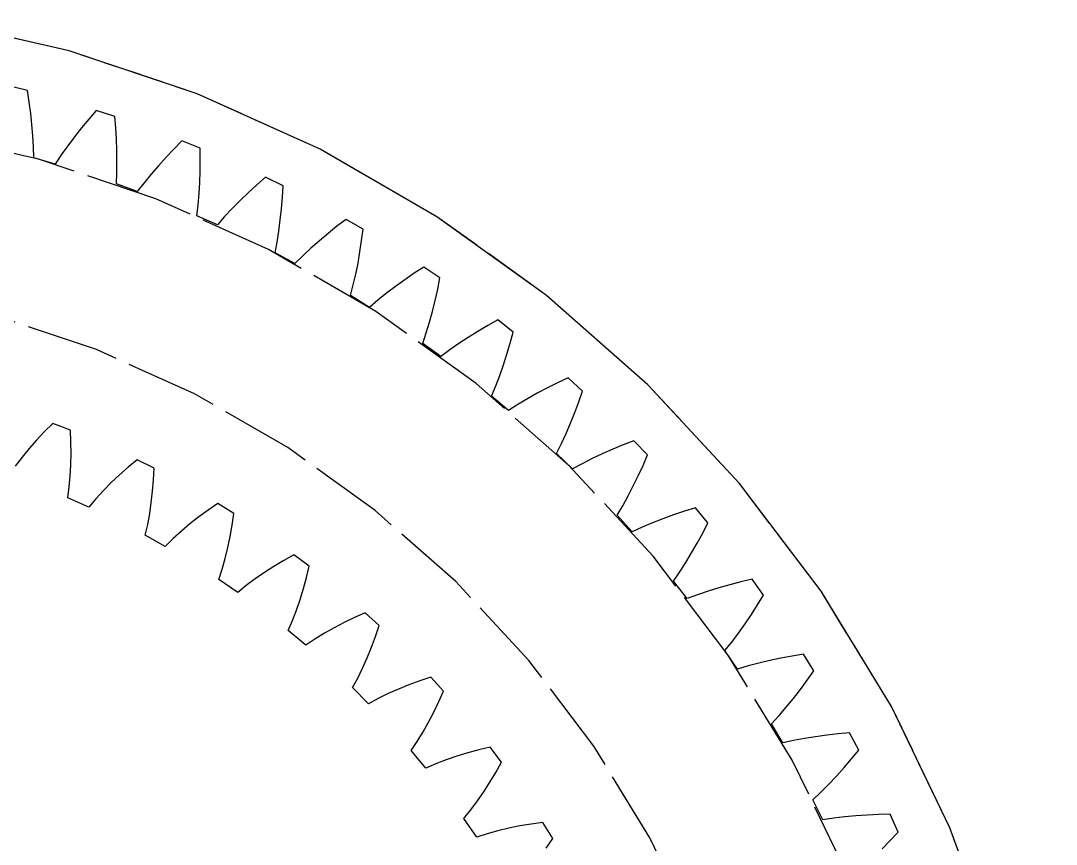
# Model space of a CAD drawing. Header units: millimetres. Extents: x -25 to 138, y -20 to 129.
# Drawn here: x 5.64 to 24, y 112.52 to 127.13 of the extents above; entities that cross this region are included whole.
import ezdxf

# ---------------------------------------------------------------- set-up
doc = ezdxf.new("R2010")
doc.units = ezdxf.units.MM
doc.linetypes.add('DASHED', pattern=[1.524, 1.27, -0.254])
doc.layers.add('HIDDEN', color=8, linetype='DASHED')
doc.layers.add('VISIBLE', color=7, linetype='CONTINUOUS')

msp = doc.modelspace()

# ---------------------------------------------------------------- linework, layer by layer
at = {"layer": 'HIDDEN'}
for points in [[(24, 103.49254), (23.88074, 105.88217), (23.52414, 108.24805), (22.93375, 110.56666), (22.11543, 112.81498), (21.07732, 114.97064), (19.82973, 117.01222), (18.38507, 118.91944), (16.75768, 120.67334), (14.96376, 122.2565), (13.02111, 123.65316), (10.94906, 124.84946), (8.76818, 125.83351), (6.50017, 126.59552), (4.16756, 127.12793)], [(24, 103.49254), (23.88074, 105.88217), (23.52414, 108.24805), (22.93375, 110.56666), (22.11543, 112.81498), (21.07732, 114.97064), (19.82973, 117.01222), (18.38507, 118.91944), (16.75768, 120.67334), (14.96376, 122.2565), (13.02111, 123.65316), (10.94906, 124.84946), (8.76818, 125.83351), (6.50017, 126.59552), (4.16756, 127.12793)], [(24, 103.49254), (23.88074, 105.88217), (23.52414, 108.24805), (22.93375, 110.56666), (22.11543, 112.81498), (21.07732, 114.97064), (19.82973, 117.01222), (18.38507, 118.91944), (16.75768, 120.67334), (14.96376, 122.2565), (13.02111, 123.65316), (10.94906, 124.84946), (8.76818, 125.83351), (6.50017, 126.59552), (4.16756, 127.12793)], [(5.7622, 125.88813), (5.42637, 125.97187)], [(5.7622, 125.88813), (5.42637, 125.97187)], [(5.79356, 125.68631), (5.7622, 125.88813)], [(5.79356, 125.68631), (5.7622, 125.88813)], [(5.82006, 125.48548), (5.79356, 125.68631)], [(5.82006, 125.48548), (5.79356, 125.68631)], [(5.84156, 125.28572), (5.82006, 125.48548)], [(5.84156, 125.28572), (5.82006, 125.48548)], [(6.8477, 125.38405), (6.71879, 125.22777)], [(6.8477, 125.38405), (6.71879, 125.22777)], [(6.98123, 125.53858), (6.8477, 125.38405)], [(6.98123, 125.53858), (6.8477, 125.38405)], [(7.3104, 125.43163), (6.98123, 125.53858)], [(7.3104, 125.43163), (6.98123, 125.53858)], [(7.3276, 125.22811), (7.3104, 125.43163)], [(7.3276, 125.22811), (7.3104, 125.43163)], [(5.85783, 125.08713), (5.84156, 125.28572)], [(5.85783, 125.08713), (5.84156, 125.28572)], [(6.71879, 125.22777), (6.5947, 125.06976)], [(6.71879, 125.22777), (6.5947, 125.06976)], [(7.34004, 125.02592), (7.3276, 125.22811)], [(7.34004, 125.02592), (7.3276, 125.22811)], [(22, 103.49254), (21.89068, 105.68303), (21.56379, 107.85176), (21.0226, 109.97715), (20.27248, 112.03811), (19.32087, 114.01413), (18.17725, 115.88558), (16.85298, 117.63387), (15.36121, 119.24161), (13.71678, 120.69283), (11.93602, 121.97311), (10.03663, 123.06972), (8.0375, 123.97176), (5.95849, 124.67027), (3.82026, 125.15831)], [(22, 103.49254), (21.89068, 105.68303), (21.56379, 107.85176), (21.0226, 109.97715), (20.27248, 112.03811), (19.32087, 114.01413), (18.17725, 115.88558), (16.85298, 117.63387), (15.36121, 119.24161), (13.71678, 120.69283), (11.93602, 121.97311), (10.03663, 123.06972), (8.0375, 123.97176), (5.95849, 124.67027), (3.82026, 125.15831)], [(5.86862, 124.88984), (5.85783, 125.08713)], [(5.86862, 124.88984), (5.85783, 125.08713)], [(6.5947, 125.06976), (6.47567, 124.90997)], [(6.5947, 125.06976), (6.47567, 124.90997)], [(7.34754, 124.82515), (7.34004, 125.02592)], [(7.34754, 124.82515), (7.34004, 125.02592)], [(5.87358, 124.69398), (5.86862, 124.88984)], [(5.87358, 124.69398), (5.86862, 124.88984)], [(6.47567, 124.90997), (6.36197, 124.74837)], [(6.47567, 124.90997), (6.36197, 124.74837)], [(8.35809, 124.85305), (8.2186, 124.70615)], [(8.35809, 124.85305), (8.2186, 124.70615)], [(8.50208, 124.99789), (8.35809, 124.85305)], [(8.50208, 124.99789), (8.35809, 124.85305)], [(8.82299, 124.86824), (8.50208, 124.99789)], [(8.82299, 124.86824), (8.50208, 124.99789)], [(8.82595, 124.66402), (8.82299, 124.86824)], [(8.82595, 124.66402), (8.82299, 124.86824)], [(6.25398, 124.5849), (5.87358, 124.69398)], [(6.25398, 124.5849), (5.87358, 124.69398)], [(6.36197, 124.74837), (6.25398, 124.5849)], [(6.36197, 124.74837), (6.25398, 124.5849)], [(7.34992, 124.62591), (7.34754, 124.82515)], [(7.34992, 124.62591), (7.34754, 124.82515)], [(8.2186, 124.70615), (8.08379, 124.55717)], [(8.2186, 124.70615), (8.08379, 124.55717)], [(8.82425, 124.46145), (8.82595, 124.66402)], [(8.82425, 124.46145), (8.82595, 124.66402)], [(7.34692, 124.42834), (7.34992, 124.62591)], [(7.34692, 124.42834), (7.34992, 124.62591)], [(8.08379, 124.55717), (7.9539, 124.40608)], [(8.08379, 124.55717), (7.9539, 124.40608)], [(8.81773, 124.26064), (8.82425, 124.46145)], [(8.81773, 124.26064), (8.82425, 124.46145)], [(7.33821, 124.23262), (7.34692, 124.42834)], [(7.33821, 124.23262), (7.34692, 124.42834)], [(7.9539, 124.40608), (7.82921, 124.25281)], [(7.9539, 124.40608), (7.82921, 124.25281)], [(9.98151, 124.35243), (9.82776, 124.21798)], [(9.98151, 124.35243), (9.82776, 124.21798)], [(10.29259, 124.20071), (9.98151, 124.35243)], [(10.29259, 124.20071), (9.98151, 124.35243)], [(7.71007, 124.09727), (7.33821, 124.23262)], [(7.71007, 124.09727), (7.33821, 124.23262)], [(7.82921, 124.25281), (7.71007, 124.09727)], [(7.82921, 124.25281), (7.71007, 124.09727)], [(8.80621, 124.06172), (8.81773, 124.26064)], [(8.80621, 124.06172), (8.81773, 124.26064)], [(9.82776, 124.21798), (9.67836, 124.08117)], [(9.82776, 124.21798), (9.67836, 124.08117)], [(10.2813, 123.99678), (10.29259, 124.20071)], [(10.2813, 123.99678), (10.29259, 124.20071)], [(8.78943, 123.86485), (8.80621, 124.06172)], [(8.78943, 123.86485), (8.80621, 124.06172)], [(9.53349, 123.94196), (9.39338, 123.8003)], [(9.53349, 123.94196), (9.39338, 123.8003)], [(9.67836, 124.08117), (9.53349, 123.94196)], [(9.67836, 124.08117), (9.53349, 123.94196)], [(10.26547, 123.79482), (10.2813, 123.99678)], [(10.26547, 123.79482), (10.2813, 123.99678)], [(8.76709, 123.67021), (8.78943, 123.86485)], [(8.76709, 123.67021), (8.78943, 123.86485)], [(9.39338, 123.8003), (9.2583, 123.6561)], [(9.39338, 123.8003), (9.2583, 123.6561)], [(10.24496, 123.59496), (10.26547, 123.79482)], [(10.24496, 123.59496), (10.26547, 123.79482)], [(9.1286, 123.50925), (8.76709, 123.67021)], [(9.1286, 123.50925), (8.76709, 123.67021)], [(9.2583, 123.6561), (9.1286, 123.50925)], [(9.2583, 123.6561), (9.1286, 123.50925)], [(10.21959, 123.39733), (10.24496, 123.59496)], [(10.21959, 123.39733), (10.24496, 123.59496)], [(11.4123, 123.60535), (11.24956, 123.48195)], [(11.4123, 123.60535), (11.24956, 123.48195)], [(11.71205, 123.43229), (11.4123, 123.60535)], [(11.71205, 123.43229), (11.4123, 123.60535)], [(10.18912, 123.20211), (10.21959, 123.39733)], [(10.18912, 123.20211), (10.21959, 123.39733)], [(11.24956, 123.48195), (11.09098, 123.35589)], [(11.24956, 123.48195), (11.09098, 123.35589)], [(11.68656, 123.22965), (11.71205, 123.43229)], [(11.68656, 123.22965), (11.71205, 123.43229)], [(10.15325, 123.00949), (10.18912, 123.20211)], [(10.15325, 123.00949), (10.18912, 123.20211)], [(10.93675, 123.22713), (10.7871, 123.09558)], [(10.93675, 123.22713), (10.7871, 123.09558)], [(11.09098, 123.35589), (10.93675, 123.22713)], [(11.09098, 123.35589), (10.93675, 123.22713)], [(11.65668, 123.02928), (11.68656, 123.22965)], [(11.65668, 123.02928), (11.68656, 123.22965)], [(10.50266, 122.82371), (10.15325, 123.00949)], [(10.50266, 122.82371), (10.15325, 123.00949)], [(10.7871, 123.09558), (10.64228, 122.96115)], [(10.7871, 123.09558), (10.64228, 122.96115)], [(11.62228, 122.83134), (11.65668, 123.02928)], [(11.62228, 122.83134), (11.65668, 123.02928)], [(10.64228, 122.96115), (10.50266, 122.82371)], [(10.64228, 122.96115), (10.50266, 122.82371)], [(11.58318, 122.63596), (11.62228, 122.83134)], [(11.58318, 122.63596), (11.62228, 122.83134)], [(11.53917, 122.44334), (11.58318, 122.63596)], [(11.53917, 122.44334), (11.58318, 122.63596)], [(12.61654, 122.64852), (12.44956, 122.53384)], [(12.61654, 122.64852), (12.44956, 122.53384)], [(12.7875, 122.76027), (12.61654, 122.64852)], [(12.7875, 122.76027), (12.61654, 122.64852)], [(13.07444, 122.56673), (12.7875, 122.76027)], [(13.07444, 122.56673), (12.7875, 122.76027)], [(11.48995, 122.2537), (11.53917, 122.44334)], [(11.48995, 122.2537), (11.53917, 122.44334)], [(12.44956, 122.53384), (12.28672, 122.41615)], [(12.44956, 122.53384), (12.28672, 122.41615)], [(13.03488, 122.36635), (13.07444, 122.56673)], [(13.03488, 122.36635), (13.07444, 122.56673)], [(12.12826, 122.29536), (11.97442, 122.17136)], [(12.12826, 122.29536), (11.97442, 122.17136)], [(12.28672, 122.41615), (12.12826, 122.29536)], [(12.28672, 122.41615), (12.12826, 122.29536)], [(12.9911, 122.16856), (13.03488, 122.36635)], [(12.9911, 122.16856), (13.03488, 122.36635)], [(11.82555, 122.04399), (11.48995, 122.2537)], [(11.82555, 122.04399), (11.48995, 122.2537)], [(11.97442, 122.17136), (11.82555, 122.04399)], [(11.97442, 122.17136), (11.82555, 122.04399)], [(12.94297, 121.9735), (12.9911, 122.16856)], [(12.94297, 121.9735), (12.9911, 122.16856)], [(19.125, 103.49254), (19.02996, 105.39678), (18.7458, 107.28209), (18.27533, 109.12973), (17.62323, 110.92136), (16.79599, 112.63915), (15.80182, 114.26604), (14.6506, 115.78585), (13.35378, 117.18349), (11.92424, 118.44507), (10.3762, 119.55804), (8.72503, 120.51134), (6.98715, 121.2955), (5.17982, 121.90273)], [(19.125, 103.49254), (19.02996, 105.39678), (18.7458, 107.28209), (18.27533, 109.12973), (17.62323, 110.92136), (16.79599, 112.63915), (15.80182, 114.26604), (14.6506, 115.78585), (13.35378, 117.18349), (11.92424, 118.44507), (10.3762, 119.55804), (8.72503, 120.51134), (6.98715, 121.2955), (5.17982, 121.90273)], [(12.89034, 121.78132), (12.94297, 121.9735)], [(12.89034, 121.78132), (12.94297, 121.9735)], [(12.833, 121.59224), (12.89034, 121.78132)], [(12.833, 121.59224), (12.89034, 121.78132)], [(13.92206, 121.72178), (13.74748, 121.61902)], [(13.92206, 121.72178), (13.74748, 121.61902)], [(14.1004, 121.82132), (13.92206, 121.72178)], [(14.1004, 121.82132), (13.92206, 121.72178)], [(14.37314, 121.60823), (14.1004, 121.82132)], [(14.37314, 121.60823), (14.1004, 121.82132)], [(12.77068, 121.4065), (12.833, 121.59224)], [(12.77068, 121.4065), (12.833, 121.59224)], [(13.74748, 121.61902), (13.57684, 121.51297)], [(13.74748, 121.61902), (13.57684, 121.51297)], [(14.3197, 121.41111), (14.37314, 121.60823)], [(14.3197, 121.41111), (14.37314, 121.60823)], [(13.09083, 121.17389), (12.77068, 121.4065)], [(13.09083, 121.17389), (12.77068, 121.4065)], [(13.41033, 121.40353), (13.24822, 121.29057)], [(13.41033, 121.40353), (13.24822, 121.29057)], [(13.57684, 121.51297), (13.41033, 121.40353)], [(13.57684, 121.51297), (13.41033, 121.40353)], [(14.26223, 121.21686), (14.3197, 121.41111)], [(14.26223, 121.21686), (14.3197, 121.41111)], [(13.24822, 121.29057), (13.09083, 121.17389)], [(13.24822, 121.29057), (13.09083, 121.17389)], [(14.20061, 121.02562), (14.26223, 121.21686)], [(14.20061, 121.02562), (14.26223, 121.21686)], [(14.13471, 120.83759), (14.20061, 121.02562)], [(14.13471, 120.83759), (14.20061, 121.02562)], [(14.06431, 120.65297), (14.13471, 120.83759)], [(14.06431, 120.65297), (14.13471, 120.83759)], [(15.34461, 120.79308), (15.15976, 120.70622)], [(15.34461, 120.79308), (15.15976, 120.70622)], [(15.60182, 120.56149), (15.34461, 120.79308)], [(15.60182, 120.56149), (15.34461, 120.79308)], [(13.98918, 120.47202), (14.06431, 120.65297)], [(13.98918, 120.47202), (14.06431, 120.65297)], [(14.97843, 120.61589), (14.80081, 120.522)], [(14.97843, 120.61589), (14.80081, 120.522)], [(15.15976, 120.70622), (14.97843, 120.61589)], [(15.15976, 120.70622), (14.97843, 120.61589)], [(14.29233, 120.21765), (13.98918, 120.47202)], [(14.29233, 120.21765), (13.98918, 120.47202)], [(14.62707, 120.42444), (14.45748, 120.32306)], [(14.62707, 120.42444), (14.45748, 120.32306)], [(14.80081, 120.522), (14.62707, 120.42444)], [(14.80081, 120.522), (14.62707, 120.42444)], [(15.53475, 120.36857), (15.60182, 120.56149)], [(15.53475, 120.36857), (15.60182, 120.56149)], [(14.45748, 120.32306), (14.29233, 120.21765)], [(14.45748, 120.32306), (14.29233, 120.21765)], [(15.46387, 120.1788), (15.53475, 120.36857)], [(15.46387, 120.1788), (15.53475, 120.36857)], [(15.38907, 119.99233), (15.46387, 120.1788)], [(15.38907, 119.99233), (15.46387, 120.1788)], [(6.20995, 119.9873), (6.06492, 119.84134)], [(6.20995, 119.9873), (6.06492, 119.84134)], [(6.52324, 119.86593), (6.20995, 119.9873)], [(6.52324, 119.86593), (6.20995, 119.9873)], [(15.3102, 119.80935), (15.38907, 119.99233)], [(15.3102, 119.80935), (15.38907, 119.99233)], [(5.92575, 119.69279), (5.79272, 119.54163)], [(5.92575, 119.69279), (5.79272, 119.54163)], [(6.06492, 119.84134), (5.92575, 119.69279)], [(6.06492, 119.84134), (5.92575, 119.69279)], [(6.53208, 119.66036), (6.52324, 119.86593)], [(6.53208, 119.66036), (6.52324, 119.86593)], [(15.22711, 119.63009), (15.3102, 119.80935)], [(15.22711, 119.63009), (15.3102, 119.80935)], [(5.79272, 119.54163), (5.66622, 119.38781)], [(5.79272, 119.54163), (5.66622, 119.38781)], [(6.53486, 119.45682), (6.53208, 119.66036)], [(6.53486, 119.45682), (6.53208, 119.66036)], [(15.13953, 119.45482), (15.22711, 119.63009)], [(15.13953, 119.45482), (15.22711, 119.63009)], [(16.13641, 119.52933), (15.95267, 119.44807)], [(16.13641, 119.52933), (15.95267, 119.44807)], [(16.32359, 119.60679), (16.13641, 119.52933)], [(16.32359, 119.60679), (16.13641, 119.52933)], [(16.51405, 119.68055), (16.32359, 119.60679)], [(16.51405, 119.68055), (16.32359, 119.60679)], [(16.75448, 119.43158), (16.51405, 119.68055)], [(16.75448, 119.43158), (16.51405, 119.68055)], [(5.66622, 119.38781), (5.54675, 119.23123)], [(5.66622, 119.38781), (5.54675, 119.23123)], [(6.53134, 119.25549), (6.53486, 119.45682)], [(6.53134, 119.25549), (6.53486, 119.45682)], [(7.7054, 119.34396), (7.54753, 119.21199)], [(7.7054, 119.34396), (7.54753, 119.21199)], [(8.00616, 119.1942), (7.7054, 119.34396)], [(8.00616, 119.1942), (7.7054, 119.34396)], [(15.4242, 119.17993), (15.13953, 119.45482)], [(15.4242, 119.17993), (15.13953, 119.45482)], [(15.77255, 119.36287), (15.5963, 119.27356)], [(15.77255, 119.36287), (15.5963, 119.27356)], [(15.95267, 119.44807), (15.77255, 119.36287)], [(15.95267, 119.44807), (15.77255, 119.36287)], [(16.67412, 119.24381), (16.75448, 119.43158)], [(16.67412, 119.24381), (16.75448, 119.43158)], [(6.52119, 119.05659), (6.53134, 119.25549)], [(6.52119, 119.05659), (6.53134, 119.25549)], [(7.54753, 119.21199), (7.39524, 119.07692)], [(7.54753, 119.21199), (7.39524, 119.07692)], [(7.99599, 118.98869), (8.00616, 119.1942)], [(7.99599, 118.98869), (8.00616, 119.1942)], [(15.5963, 119.27356), (15.4242, 119.17993)], [(15.5963, 119.27356), (15.4242, 119.17993)], [(16.59018, 119.05945), (16.67412, 119.24381)], [(16.59018, 119.05945), (16.67412, 119.24381)], [(6.50399, 118.86039), (6.52119, 119.05659)], [(6.50399, 118.86039), (6.52119, 119.05659)], [(7.39524, 119.07692), (7.24883, 118.93869)], [(7.39524, 119.07692), (7.24883, 118.93869)], [(7.97998, 118.78576), (7.99599, 118.98869)], [(7.97998, 118.78576), (7.99599, 118.98869)], [(16.50255, 118.87865), (16.59018, 119.05945)], [(16.50255, 118.87865), (16.59018, 119.05945)], [(6.47908, 118.66724), (6.50399, 118.86039)], [(6.47908, 118.66724), (6.50399, 118.86039)], [(7.10867, 118.79719), (6.97527, 118.6523)], [(7.10867, 118.79719), (6.97527, 118.6523)], [(7.24883, 118.93869), (7.10867, 118.79719)], [(7.24883, 118.93869), (7.10867, 118.79719)], [(7.9579, 118.58561), (7.97998, 118.78576)], [(7.9579, 118.58561), (7.97998, 118.78576)], [(16.41111, 118.70162), (16.50255, 118.87865)], [(16.41111, 118.70162), (16.50255, 118.87865)], [(6.84931, 118.50377), (6.47908, 118.66724)], [(6.84931, 118.50377), (6.47908, 118.66724)], [(6.97527, 118.6523), (6.84931, 118.50377)], [(6.97527, 118.6523), (6.84931, 118.50377)], [(7.92944, 118.3885), (7.9579, 118.58561)], [(7.92944, 118.3885), (7.9579, 118.58561)], [(16.31571, 118.52859), (16.41111, 118.70162)], [(16.31571, 118.52859), (16.41111, 118.70162)], [(8.96574, 118.44854), (8.80164, 118.3281)], [(8.96574, 118.44854), (8.80164, 118.3281)], [(9.13511, 118.56537), (8.96574, 118.44854)], [(9.13511, 118.56537), (8.96574, 118.44854)], [(9.42078, 118.3885), (9.13511, 118.56537)], [(9.42078, 118.3885), (9.13511, 118.56537)], [(16.21613, 118.35986), (16.31571, 118.52859)], [(16.21613, 118.35986), (16.31571, 118.52859)], [(17.4079, 118.42886), (17.21578, 118.36465)], [(17.4079, 118.42886), (17.21578, 118.36465)], [(17.60304, 118.48916), (17.4079, 118.42886)], [(17.60304, 118.48916), (17.4079, 118.42886)], [(17.82552, 118.22402), (17.60304, 118.48916)], [(17.82552, 118.22402), (17.60304, 118.48916)], [(7.89421, 118.19472), (7.92944, 118.3885)], [(7.89421, 118.19472), (7.92944, 118.3885)], [(8.80164, 118.3281), (8.6431, 118.20396)], [(8.80164, 118.3281), (8.6431, 118.20396)], [(9.39169, 118.1848), (9.42078, 118.3885)], [(9.39169, 118.1848), (9.42078, 118.3885)], [(16.48092, 118.06578), (16.21613, 118.35986)], [(16.48092, 118.06578), (16.21613, 118.35986)], [(16.84119, 118.22397), (16.65913, 118.14718)], [(16.84119, 118.22397), (16.65913, 118.14718)], [(17.02681, 118.2964), (16.84119, 118.22397)], [(17.02681, 118.2964), (16.84119, 118.22397)], [(17.21578, 118.36465), (17.02681, 118.2964)], [(17.21578, 118.36465), (17.02681, 118.2964)], [(17.73226, 118.04231), (17.82552, 118.22402)], [(17.73226, 118.04231), (17.82552, 118.22402)], [(7.85159, 118.00469), (7.89421, 118.19472)], [(7.85159, 118.00469), (7.89421, 118.19472)], [(8.49049, 118.076), (8.34428, 117.94403)], [(8.49049, 118.076), (8.34428, 117.94403)], [(8.6431, 118.20396), (8.49049, 118.076)], [(8.6431, 118.20396), (8.49049, 118.076)], [(9.35702, 117.98422), (9.39169, 118.1848)], [(9.35702, 117.98422), (9.39169, 118.1848)], [(16.65913, 118.14718), (16.48092, 118.06578)], [(16.65913, 118.14718), (16.48092, 118.06578)], [(17.63566, 117.86425), (17.73226, 118.04231)], [(17.63566, 117.86425), (17.73226, 118.04231)], [(8.20515, 117.80776), (7.85159, 118.00469)], [(8.20515, 117.80776), (7.85159, 118.00469)], [(8.34428, 117.94403), (8.20515, 117.80776)], [(8.34428, 117.94403), (8.20515, 117.80776)], [(9.31656, 117.78697), (9.35702, 117.98422)], [(9.31656, 117.78697), (9.35702, 117.98422)], [(17.53563, 117.69001), (17.63566, 117.86425)], [(17.53563, 117.69001), (17.63566, 117.86425)], [(9.27004, 117.59332), (9.31656, 117.78697)], [(9.27004, 117.59332), (9.31656, 117.78697)], [(17.43207, 117.51979), (17.53563, 117.69001)], [(17.43207, 117.51979), (17.53563, 117.69001)], [(9.21708, 117.40362), (9.27004, 117.59332)], [(9.21708, 117.40362), (9.27004, 117.59332)], [(10.30746, 117.55749), (10.13294, 117.4527)], [(10.30746, 117.55749), (10.13294, 117.4527)], [(10.48689, 117.65819), (10.30746, 117.55749)], [(10.48689, 117.65819), (10.30746, 117.55749)], [(10.75501, 117.45572), (10.48689, 117.65819)], [(10.75501, 117.45572), (10.48689, 117.65819)], [(17.32483, 117.35383), (17.43207, 117.51979)], [(17.32483, 117.35383), (17.43207, 117.51979)], [(9.15711, 117.21833), (9.21708, 117.40362)], [(9.15711, 117.21833), (9.21708, 117.40362)], [(9.96362, 117.34372), (9.79986, 117.23039)], [(9.96362, 117.34372), (9.79986, 117.23039)], [(10.13294, 117.4527), (9.96362, 117.34372)], [(10.13294, 117.4527), (9.96362, 117.34372)], [(10.70725, 117.25557), (10.75501, 117.45572)], [(10.70725, 117.25557), (10.75501, 117.45572)], [(17.21372, 117.19246), (17.32483, 117.35383)], [(17.21372, 117.19246), (17.32483, 117.35383)], [(9.49099, 116.98962), (9.15711, 117.21833)], [(9.49099, 116.98962), (9.15711, 117.21833)], [(9.79986, 117.23039), (9.6421, 117.11247)], [(9.79986, 117.23039), (9.6421, 117.11247)], [(10.65423, 117.05904), (10.70725, 117.25557)], [(10.65423, 117.05904), (10.70725, 117.25557)], [(17.45735, 116.88063), (17.21372, 117.19246)], [(17.45735, 116.88063), (17.21372, 117.19246)], [(18.21126, 117.12751), (18.018, 117.07261)], [(18.21126, 117.12751), (18.018, 117.07261)], [(18.40741, 117.17817), (18.21126, 117.12751)], [(18.40741, 117.17817), (18.21126, 117.12751)], [(18.60627, 117.2247), (18.40741, 117.17817)], [(18.60627, 117.2247), (18.40741, 117.17817)], [(18.80971, 116.94469), (18.60627, 117.2247)], [(18.80971, 116.94469), (18.60627, 117.2247)], [(9.6421, 117.11247), (9.49099, 116.98962)], [(9.6421, 117.11247), (9.49099, 116.98962)], [(10.59574, 116.86636), (10.65423, 117.05904)], [(10.59574, 116.86636), (10.65423, 117.05904)], [(17.64081, 116.9494), (17.45735, 116.88063)], [(17.64081, 116.9494), (17.45735, 116.88063)], [(17.82778, 117.0133), (17.64081, 116.9494)], [(17.82778, 117.0133), (17.64081, 116.9494)], [(18.018, 117.07261), (17.82778, 117.0133)], [(18.018, 117.07261), (17.82778, 117.0133)], [(18.704, 116.76993), (18.80971, 116.94469)], [(18.704, 116.76993), (18.80971, 116.94469)], [(10.53155, 116.67784), (10.59574, 116.86636)], [(10.53155, 116.67784), (10.59574, 116.86636)], [(18.59522, 116.59904), (18.704, 116.76993)], [(18.59522, 116.59904), (18.704, 116.76993)], [(10.46131, 116.49383), (10.53155, 116.67784)], [(10.46131, 116.49383), (10.53155, 116.67784)], [(11.7492, 116.63016), (11.56124, 116.54643)], [(11.7492, 116.63016), (11.56124, 116.54643)], [(11.99749, 116.4038), (11.7492, 116.63016)], [(11.99749, 116.4038), (11.7492, 116.63016)], [(18.48328, 116.4322), (18.59522, 116.59904)], [(18.48328, 116.4322), (18.59522, 116.59904)], [(10.3845, 116.31487), (10.46131, 116.49383)], [(10.3845, 116.31487), (10.46131, 116.49383)], [(11.3778, 116.4582), (11.19915, 116.3653)], [(11.3778, 116.4582), (11.19915, 116.3653)], [(11.56124, 116.54643), (11.3778, 116.4582)], [(11.56124, 116.54643), (11.3778, 116.4582)], [(11.93147, 116.20892), (11.99749, 116.4038)], [(11.93147, 116.20892), (11.99749, 116.4038)], [(18.36809, 116.26962), (18.48328, 116.4322)], [(18.36809, 116.26962), (18.48328, 116.4322)], [(10.69586, 116.05632), (10.3845, 116.31487)], [(10.69586, 116.05632), (10.3845, 116.31487)], [(11.02562, 116.26757), (10.85766, 116.16471)], [(11.02562, 116.26757), (10.85766, 116.16471)], [(11.19915, 116.3653), (11.02562, 116.26757)], [(11.19915, 116.3653), (11.02562, 116.26757)], [(11.86054, 116.01812), (11.93147, 116.20892)], [(11.86054, 116.01812), (11.93147, 116.20892)], [(18.24954, 116.11155), (18.36809, 116.26962)], [(18.24954, 116.11155), (18.36809, 116.26962)], [(10.85766, 116.16471), (10.69586, 116.05632)], [(10.85766, 116.16471), (10.69586, 116.05632)], [(11.78452, 115.83166), (11.86054, 116.01812)], [(11.78452, 115.83166), (11.86054, 116.01812)], [(18.12744, 115.95832), (18.24954, 116.11155)], [(18.12744, 115.95832), (18.24954, 116.11155)], [(18.34873, 115.63025), (18.12744, 115.95832)], [(18.34873, 115.63025), (18.12744, 115.95832)], [(19.31723, 115.86079), (19.11803, 115.82394)], [(19.31723, 115.86079), (19.11803, 115.82394)], [(19.51886, 115.89334), (19.31723, 115.86079)], [(19.51886, 115.89334), (19.31723, 115.86079)], [(19.70227, 115.59982), (19.51886, 115.89334)], [(19.70227, 115.59982), (19.51886, 115.89334)], [(11.61629, 115.47312), (11.70321, 115.64986)], [(11.61629, 115.47312), (11.70321, 115.64986)], [(11.70321, 115.64986), (11.78452, 115.83166)], [(11.70321, 115.64986), (11.78452, 115.83166)], [(18.53654, 115.68606), (18.34873, 115.63025)], [(18.53654, 115.68606), (18.34873, 115.63025)], [(18.72751, 115.73676), (18.53654, 115.68606)], [(18.72751, 115.73676), (18.53654, 115.68606)], [(18.9214, 115.78265), (18.72751, 115.73676)], [(18.9214, 115.78265), (18.72751, 115.73676)], [(19.11803, 115.82394), (18.9214, 115.78265)], [(19.11803, 115.82394), (18.9214, 115.78265)], [(11.5233, 115.30201), (11.61629, 115.47312)], [(11.5233, 115.30201), (11.61629, 115.47312)], [(12.91126, 115.49004), (12.71638, 115.42401)], [(12.91126, 115.49004), (12.71638, 115.42401)], [(13.13762, 115.24174), (12.91126, 115.49004)], [(13.13762, 115.24174), (12.91126, 115.49004)], [(19.58463, 115.43286), (19.70227, 115.59982)], [(19.58463, 115.43286), (19.70227, 115.59982)], [(11.80947, 115.01584), (11.5233, 115.30201)], [(11.80947, 115.01584), (11.5233, 115.30201)], [(12.52558, 115.35308), (12.33912, 115.27706)], [(12.52558, 115.35308), (12.33912, 115.27706)], [(12.71638, 115.42401), (12.52558, 115.35308)], [(12.71638, 115.42401), (12.52558, 115.35308)], [(19.46418, 115.26998), (19.58463, 115.43286)], [(19.46418, 115.26998), (19.58463, 115.43286)], [(11.98058, 115.10883), (11.80947, 115.01584)], [(11.98058, 115.10883), (11.80947, 115.01584)], [(12.15732, 115.19575), (11.98058, 115.10883)], [(12.15732, 115.19575), (11.98058, 115.10883)], [(12.33912, 115.27706), (12.15732, 115.19575)], [(12.33912, 115.27706), (12.15732, 115.19575)], [(13.05389, 115.05378), (13.13762, 115.24174)], [(13.05389, 115.05378), (13.13762, 115.24174)], [(19.21463, 114.9572), (19.34088, 115.11135)], [(19.21463, 114.9572), (19.34088, 115.11135)], [(19.34088, 115.11135), (19.46418, 115.26998)], [(19.34088, 115.11135), (19.46418, 115.26998)], [(12.96565, 114.87034), (13.05389, 115.05378)], [(12.96565, 114.87034), (13.05389, 115.05378)], [(19.08534, 114.80779), (19.21463, 114.9572)], [(19.08534, 114.80779), (19.21463, 114.9572)], [(12.87276, 114.69169), (12.96565, 114.87034)], [(12.87276, 114.69169), (12.96565, 114.87034)], [(18.95286, 114.66345), (19.08534, 114.80779)], [(18.95286, 114.66345), (19.08534, 114.80779)], [(12.77503, 114.51816), (12.87276, 114.69169)], [(12.77503, 114.51816), (12.87276, 114.69169)], [(19.15072, 114.32074), (18.95286, 114.66345)], [(19.15072, 114.32074), (18.95286, 114.66345)], [(12.67217, 114.3502), (12.77503, 114.51816)], [(12.67217, 114.3502), (12.77503, 114.51816)], [(19.536, 114.40057), (19.34196, 114.36331)], [(19.536, 114.40057), (19.34196, 114.36331)], [(19.73263, 114.43283), (19.536, 114.40057)], [(19.73263, 114.43283), (19.536, 114.40057)], [(19.93165, 114.4603), (19.73263, 114.43283)], [(19.93165, 114.4603), (19.73263, 114.43283)], [(20.13294, 114.48316), (19.93165, 114.4603)], [(20.13294, 114.48316), (19.93165, 114.4603)], [(20.33635, 114.50157), (20.13294, 114.48316)], [(20.33635, 114.50157), (20.13294, 114.48316)], [(20.49884, 114.19597), (20.33635, 114.50157)], [(20.49884, 114.19597), (20.33635, 114.50157)], [(12.56378, 114.1884), (12.67217, 114.3502)], [(12.56378, 114.1884), (12.67217, 114.3502)], [(12.82233, 113.87704), (12.56378, 114.1884)], [(12.82233, 113.87704), (12.56378, 114.1884)], [(13.76303, 114.1998), (13.5665, 114.14677)], [(13.76303, 114.1998), (13.5665, 114.14677)], [(13.96318, 114.24755), (13.76303, 114.1998)], [(13.96318, 114.24755), (13.76303, 114.1998)], [(14.16565, 113.97943), (13.96318, 114.24755)], [(14.16565, 113.97943), (13.96318, 114.24755)], [(19.34196, 114.36331), (19.15072, 114.32074)], [(19.34196, 114.36331), (19.15072, 114.32074)], [(20.36983, 114.03762), (20.49884, 114.19597)], [(20.36983, 114.03762), (20.49884, 114.19597)], [(13.18529, 114.02409), (13.00129, 113.95385)], [(13.18529, 114.02409), (13.00129, 113.95385)], [(13.37382, 114.08828), (13.18529, 114.02409)], [(13.37382, 114.08828), (13.18529, 114.02409)], [(13.5665, 114.14677), (13.37382, 114.08828)], [(13.5665, 114.14677), (13.37382, 114.08828)], [(20.23832, 113.88354), (20.36983, 114.03762)], [(20.23832, 113.88354), (20.36983, 114.03762)], [(13.00129, 113.95385), (12.82233, 113.87704)], [(13.00129, 113.95385), (12.82233, 113.87704)], [(14.06495, 113.8), (14.16565, 113.97943)], [(14.06495, 113.8), (14.16565, 113.97943)], [(20.10425, 113.7339), (20.23832, 113.88354)], [(20.10425, 113.7339), (20.23832, 113.88354)], [(13.96016, 113.62548), (14.06495, 113.8)], [(13.96016, 113.62548), (14.06495, 113.8)], [(19.96756, 113.58893), (20.10425, 113.7339)], [(19.96756, 113.58893), (20.10425, 113.7339)], [(13.73785, 113.2924), (13.85118, 113.45617)], [(13.73785, 113.2924), (13.85118, 113.45617)], [(13.85118, 113.45617), (13.96016, 113.62548)], [(13.85118, 113.45617), (13.96016, 113.62548)], [(19.68593, 113.31416), (19.82816, 113.4489)], [(19.68593, 113.31416), (19.82816, 113.4489)], [(19.82816, 113.4489), (19.96756, 113.58893)], [(19.82816, 113.4489), (19.96756, 113.58893)], [(13.61993, 113.13464), (13.73785, 113.2924)], [(13.61993, 113.13464), (13.73785, 113.2924)], [(19.85941, 112.95848), (19.68593, 113.31416)], [(19.85941, 112.95848), (19.68593, 113.31416)], [(13.49708, 112.98353), (13.61993, 113.13464)], [(13.49708, 112.98353), (13.61993, 113.13464)], [(13.72579, 112.64965), (13.49708, 112.98353)], [(13.72579, 112.64965), (13.49708, 112.98353)], [(14.89596, 112.91332), (14.69226, 112.88423)], [(14.89596, 112.91332), (14.69226, 112.88423)], [(15.07283, 112.62766), (14.89596, 112.91332)], [(15.07283, 112.62766), (14.89596, 112.91332)], [(20.05315, 112.9876), (19.85941, 112.95848)], [(20.05315, 112.9876), (19.85941, 112.95848)], [(20.24932, 113.01124), (20.05315, 112.9876)], [(20.24932, 113.01124), (20.05315, 112.9876)], [(20.44772, 113.0297), (20.24932, 113.01124)], [(20.44772, 113.0297), (20.24932, 113.01124)], [(20.64817, 113.04322), (20.44772, 113.0297)], [(20.64817, 113.04322), (20.44772, 113.0297)], [(20.85056, 113.05199), (20.64817, 113.04322)], [(20.85056, 113.05199), (20.64817, 113.04322)], [(21.05476, 113.05616), (20.85056, 113.05199)], [(21.05476, 113.05616), (20.85056, 113.05199)], [(21.19554, 112.73997), (21.05476, 113.05616)], [(21.19554, 112.73997), (21.05476, 113.05616)], [(14.10078, 112.76258), (13.91108, 112.70962)], [(14.10078, 112.76258), (13.91108, 112.70962)], [(14.29443, 112.8091), (14.10078, 112.76258)], [(14.29443, 112.8091), (14.10078, 112.76258)], [(14.49168, 112.84956), (14.29443, 112.8091)], [(14.49168, 112.84956), (14.29443, 112.8091)], [(14.69226, 112.88423), (14.49168, 112.84956)], [(14.69226, 112.88423), (14.49168, 112.84956)], [(21.0558, 112.59101), (21.19554, 112.73997)], [(21.0558, 112.59101), (21.19554, 112.73997)], [(13.91108, 112.70962), (13.72579, 112.64965)], [(13.91108, 112.70962), (13.72579, 112.64965)], [(14.956, 112.45828), (15.07283, 112.62766)], [(14.956, 112.45828), (15.07283, 112.62766)], [(20.91386, 112.44647), (21.0558, 112.59101)], [(20.91386, 112.44647), (21.0558, 112.59101)]]:
    msp.add_lwpolyline(points, dxfattribs=at)
at = {"layer": 'VISIBLE'}
msp.add_lwpolyline([(24, 103.49254), (23.88074, 105.88217), (23.52414, 108.24805), (22.93375, 110.56666), (22.11543, 112.81498), (21.07732, 114.97064), (19.82973, 117.01222), (18.38507, 118.91944), (16.75768, 120.67334), (14.96376, 122.2565), (13.02111, 123.65316), (10.94906, 124.84946), (8.76818, 125.83351), (6.50017, 126.59552), (4.16756, 127.12793)], dxfattribs=at)

doc.saveas('drawing.dxf')
